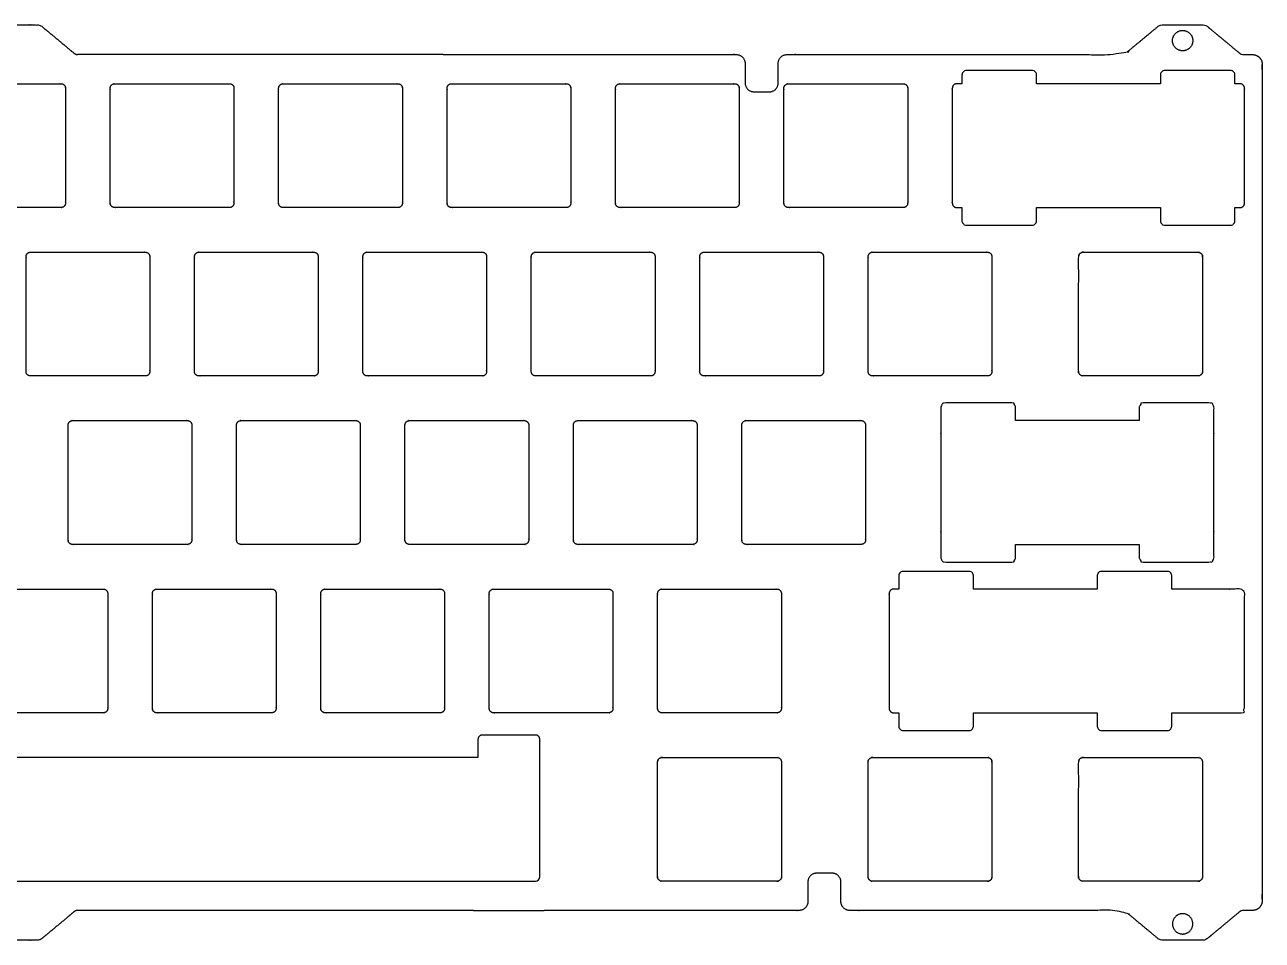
# Model space of a CAD drawing. Header units: millimetres. Extents: x 34 to 318, y 28 to 131.
# Drawn here: x 178.4 to 318.4, y 27.9 to 131.4 of the extents above; entities that cross this region are included whole.
import ezdxf

# ---------------------------------------------------------------- set-up
doc = ezdxf.new("R2010")
doc.units = ezdxf.units.MM
doc.layers.add('Make2D$Visible$Curves', color=7, linetype='Continuous', true_color=0x000000)

msp = doc.modelspace()

# ---------------------------------------------------------------- linework, layer by layer
for p, q in [((169.56, 34.57), (182.56, 34.57)), ((182.56, 34.57), (236.21, 34.57)), ((229.21, 31.27), (237.21, 31.27))]:
    msp.add_line(p, q)
msp.add_arc((236.21, 35.07), 0.5, 270, 0)
at = {"layer": 'Make2D$Visible$Curves', "color": 0, "lineweight": -3}
for points, weights, knots in [([(167.73, 128.07), (167.91, 128.07), (168.04, 128.19), (169.92, 129.74), (171.8, 131.3), (171.94, 131.42), (172.12, 131.42), (176.06, 131.42), (180.01, 131.42), (180.19, 131.42), (180.33, 131.3), (182.21, 129.74), (184.08, 128.19), (184.22, 128.07), (184.4, 128.07)], [1, 0.940547162265, 1, 1, 1, 0.940547162265, 1, 1, 1, 0.940547162265, 1, 1, 1, 0.940547162265, 1], [549.544939, 549.544939, 549.544939, 549.891497, 549.891497, 554.772597, 554.772597, 555.119155, 555.119155, 570.080723, 570.080723, 570.427282, 570.427282, 575.308381, 575.308381, 575.65494, 575.65494, 575.65494]), ([(225.77, 128.07), (242.35, 128.07), (258.92, 128.07), (259.92, 128.07), (259.92, 127.07), (259.92, 125.97), (259.92, 124.86), (259.92, 123.86), (260.92, 123.86), (261.79, 123.86), (262.66, 123.86), (263.66, 123.86), (263.66, 124.86), (263.66, 125.97), (263.66, 127.07), (263.66, 128.07), (264.66, 128.07), (283.63, 128.07), (302.61, 128.07), (302.79, 128.07), (302.93, 128.19), (304.8, 129.74), (306.68, 131.3), (306.82, 131.42), (307, 131.42), (309.41, 131.42), (311.83, 131.42), (312.01, 131.42), (312.15, 131.3), (314.03, 129.74), (315.9, 128.19), (316.04, 128.07), (316.22, 128.07), (316.77, 128.07), (317.31, 128.07), (317.87, 128.07), (318.2, 127.62), (318.41, 127.33), (318.41, 126.97), (318.41, 79.67), (318.41, 32.37), (318.41, 32.01), (318.2, 31.72), (317.87, 31.27), (317.31, 31.27), (316.77, 31.27), (316.22, 31.27), (316.04, 31.27), (315.9, 31.16), (314.03, 29.6), (312.15, 28.04), (312.01, 27.92), (311.83, 27.92), (309.41, 27.92), (307, 27.92), (306.82, 27.92), (306.68, 28.04), (304.8, 29.6), (302.93, 31.16), (302.79, 31.27), (302.61, 31.27), (287.18, 31.27), (271.76, 31.27), (270.76, 31.27), (270.76, 32.27), (270.76, 33.37), (270.76, 34.48), (270.76, 35.48), (269.76, 35.48), (268.89, 35.48), (268.02, 35.48), (267.02, 35.48), (267.02, 34.48), (267.02, 33.37), (267.02, 32.27), (267.02, 31.27), (266.02, 31.27), (251.62, 31.27), (237.21, 31.27)], [1, 1, 1, 0.707106781201, 1, 1, 1, 0.707106781201, 1, 1, 1, 0.707106781242, 1, 1, 1, 0.707106781242, 1, 1, 1, 0.940547162265, 1, 1, 1, 0.940547162265, 1, 1, 1, 0.940547162265, 1, 1, 1, 0.940547162265, 1, 1, 1, 0.826326936824, 0.858615165583, 0.880779844363, 1, 1, 1, 0.880779845119, 0.858615165864, 0.826326936068, 1, 1, 1, 0.940547162265, 1, 1, 1, 0.940547162265, 1, 1, 1, 0.940547162265, 1, 1, 1, 0.940547162265, 1, 1, 1, 0.707106781201, 1, 1, 1, 0.707106781201, 1, 1, 1, 0.707106781242, 1, 1, 1, 0.707106781242, 1, 1, 1], [664.556105, 664.556105, 664.556105, 697.703964, 697.703964, 699.274761, 699.274761, 701.480955, 701.480955, 703.051752, 703.051752, 704.788421, 704.788421, 706.359217, 706.359217, 708.565412, 708.565412, 710.136208, 710.136208, 748.084318, 748.084318, 748.430876, 748.430876, 753.311976, 753.311976, 753.658534, 753.658534, 758.492819, 758.492819, 758.839378, 758.839378, 763.720477, 763.720477, 764.067036, 764.067036, 765.15848, 765.15848, 766.183036, 766.183036, 766.886356, 766.886356, 861.486356, 861.486356, 862.189676, 862.189676, 863.214232, 863.214232, 864.305677, 864.305677, 864.652235, 864.652235, 869.533335, 869.533335, 869.879893, 869.879893, 874.714178, 874.714178, 875.060737, 875.060737, 879.941836, 879.941836, 880.288395, 880.288395, 911.136504, 911.136504, 912.7073, 912.7073, 914.913495, 914.913495, 916.484291, 916.484291, 918.22096, 918.22096, 919.791757, 919.791757, 921.997951, 921.997951, 923.568747, 923.568747, 952.375414, 952.375414, 952.375414]), ([(310.56, 129.65), (310.56, 130.8), (309.41, 130.8), (308.26, 130.8), (308.26, 129.65), (308.26, 128.5), (309.41, 128.5), (310.56, 128.5), (310.56, 129.65)], [1, 0.707106781187, 1, 0.707106781187, 1, 0.707106781187, 1, 0.707106781187, 1], [0, 0, 0, 1.806416, 1.806416, 3.612832, 3.612832, 5.419247, 5.419247, 7.225663, 7.225663, 7.225663]), ([(292.89, 124.77), (292.89, 125.27), (292.89, 125.77), (292.89, 126.27), (292.39, 126.27), (288.67, 126.27), (284.95, 126.27), (284.45, 126.27), (284.45, 125.77), (284.45, 125.27), (284.45, 124.77)], [1, 1, 1, 0.707106781187, 1, 1, 1, 0.707106781187, 1, 1, 1], [51.283185, 51.283185, 51.283185, 52.283185, 52.283185, 53.068583, 53.068583, 54.068583, 54.068583, 54.853982, 54.853982, 55.853982, 55.853982, 55.853982]), ([(315.33, 124.77), (315.33, 125.27), (315.33, 125.77), (315.33, 126.27), (314.83, 126.27), (311.11, 126.27), (307.39, 126.27), (306.89, 126.27), (306.89, 125.77), (306.89, 125.27), (306.89, 124.77)], [1, 1, 1, 0.707106781187, 1, 1, 1, 0.707106781187, 1, 1, 1], [95.995574, 95.995574, 95.995574, 96.995574, 96.995574, 97.780972, 97.780972, 98.780972, 98.780972, 99.566371, 99.566371, 100.566371, 100.566371, 100.566371]), ([(169.06, 111.27), (169.06, 110.77), (169.56, 110.77), (176.06, 110.77), (182.56, 110.77), (183.06, 110.77), (183.06, 111.27), (183.06, 117.77), (183.06, 124.27), (183.06, 124.77), (182.56, 124.77), (176.06, 124.77), (169.56, 124.77), (169.06, 124.77), (169.06, 124.27), (169.06, 117.77), (169.06, 111.27)], [1, 0.707106781187, 1, 1, 1, 0.707106781187, 1, 1, 1, 0.707106781187, 1, 1, 1, 0.707106781187, 1, 1, 1], [-317.849556, -317.849556, -317.849556, -317.064158, -317.064158, -304.064158, -304.064158, -303.27876, -303.27876, -290.27876, -290.27876, -289.493361, -289.493361, -276.493361, -276.493361, -275.707963, -275.707963, -262.707963, -262.707963, -262.707963]), ([(202.11, 124.27), (202.11, 124.77), (201.61, 124.77), (195.11, 124.77), (188.61, 124.77), (188.11, 124.77), (188.11, 124.27), (188.11, 117.77), (188.11, 111.27), (188.11, 110.77), (188.61, 110.77), (195.11, 110.77), (201.61, 110.77), (202.11, 110.77), (202.11, 111.27), (202.11, 117.77), (202.11, 124.27)], [1, 0.707106781187, 1, 1, 1, 0.707106781187, 1, 1, 1, 0.707106781187, 1, 1, 1, 0.707106781187, 1, 1, 1], [274.922565, 274.922565, 274.922565, 275.707963, 275.707963, 288.707963, 288.707963, 289.493361, 289.493361, 302.493361, 302.493361, 303.27876, 303.27876, 316.27876, 316.27876, 317.064158, 317.064158, 330.064158, 330.064158, 330.064158]), ([(220.66, 110.77), (221.16, 110.77), (221.16, 111.27), (221.16, 117.77), (221.16, 124.27), (221.16, 124.77), (220.66, 124.77), (214.16, 124.77), (207.66, 124.77), (207.16, 124.77), (207.16, 124.27), (207.16, 117.77), (207.16, 111.27), (207.16, 110.77), (207.66, 110.77), (214.16, 110.77), (220.66, 110.77)], [1, 0.707106781187, 1, 1, 1, 0.707106781187, 1, 1, 1, 0.707106781187, 1, 1, 1, 0.707106781187, 1, 1, 1], [164.63938, 164.63938, 164.63938, 165.424778, 165.424778, 178.424778, 178.424778, 179.210176, 179.210176, 192.210176, 192.210176, 192.995574, 192.995574, 205.995574, 205.995574, 206.780972, 206.780972, 219.780972, 219.780972, 219.780972]), ([(239.71, 110.77), (240.21, 110.77), (240.21, 111.27), (240.21, 117.77), (240.21, 124.27), (240.21, 124.77), (239.71, 124.77), (233.21, 124.77), (226.71, 124.77), (226.21, 124.77), (226.21, 124.27), (226.21, 117.77), (226.21, 111.27), (226.21, 110.77), (226.71, 110.77), (233.21, 110.77), (239.71, 110.77)], [1, 0.707106781187, 1, 1, 1, 0.707106781187, 1, 1, 1, 0.707106781187, 1, 1, 1, 0.707106781187, 1, 1, 1], [219.780972, 219.780972, 219.780972, 220.566371, 220.566371, 233.566371, 233.566371, 234.351769, 234.351769, 247.351769, 247.351769, 248.137167, 248.137167, 261.137167, 261.137167, 261.922565, 261.922565, 274.922565, 274.922565, 274.922565]), ([(258.76, 110.77), (259.26, 110.77), (259.26, 111.27), (259.26, 117.77), (259.26, 124.27), (259.26, 124.77), (258.76, 124.77), (252.26, 124.77), (245.76, 124.77), (245.26, 124.77), (245.26, 124.27), (245.26, 117.77), (245.26, 111.27), (245.26, 110.77), (245.76, 110.77), (252.26, 110.77), (258.76, 110.77)], [1, 0.707106781187, 1, 1, 1, 0.707106781187, 1, 1, 1, 0.707106781187, 1, 1, 1, 0.707106781187, 1, 1, 1], [164.63938, 164.63938, 164.63938, 165.424778, 165.424778, 178.424778, 178.424778, 179.210176, 179.210176, 192.210176, 192.210176, 192.995574, 192.995574, 205.995574, 205.995574, 206.780972, 206.780972, 219.780972, 219.780972, 219.780972]), ([(277.81, 110.77), (278.31, 110.77), (278.31, 111.27), (278.31, 117.77), (278.31, 124.27), (278.31, 124.77), (277.81, 124.77), (271.31, 124.77), (264.81, 124.77), (264.31, 124.77), (264.31, 124.27), (264.31, 117.77), (264.31, 111.27), (264.31, 110.77), (264.81, 110.77), (271.31, 110.77), (277.81, 110.77)], [1, 0.707106781187, 1, 1, 1, 0.707106781187, 1, 1, 1, 0.707106781187, 1, 1, 1, 0.707106781187, 1, 1, 1], [219.780972, 219.780972, 219.780972, 220.566371, 220.566371, 233.566371, 233.566371, 234.351769, 234.351769, 247.351769, 247.351769, 248.137167, 248.137167, 261.137167, 261.137167, 261.922565, 261.922565, 274.922565, 274.922565, 274.922565]), ([(284.45, 124.77), (284.16, 124.77), (283.86, 124.77), (283.36, 124.77), (283.36, 124.27), (283.36, 117.77), (283.36, 111.27), (283.36, 110.77), (283.86, 110.77), (284.16, 110.77), (284.45, 110.77)], [1, 1, 1, 0.707106781187, 1, 1, 1, 0.707106781187, 1, 1, 1], [246.764769, 246.764769, 246.764769, 247.351769, 247.351769, 248.137167, 248.137167, 261.137167, 261.137167, 261.922565, 261.922565, 262.509565, 262.509565, 262.509565]), ([(315.91, 110.77), (316.41, 110.77), (316.41, 111.27), (316.41, 117.77), (316.41, 124.27), (316.41, 124.77), (315.91, 124.77), (315.62, 124.77), (315.33, 124.77)], [1, 0.707106781187, 1, 1, 1, 0.707106781187, 1, 1, 1], [219.780972, 219.780972, 219.780972, 220.566371, 220.566371, 233.566371, 233.566371, 234.351769, 234.351769, 234.938769, 234.938769, 234.938769]), ([(284.45, 110.77), (284.45, 110.02), (284.45, 109.27), (284.45, 108.77), (284.95, 108.77), (288.67, 108.77), (292.39, 108.77), (292.89, 108.77), (292.89, 109.27), (292.89, 110.02), (292.89, 110.77)], [1, 1, 1, 0.707106781187, 1, 1, 1, 0.707106781187, 1, 1, 1], [69.853982, 69.853982, 69.853982, 71.353982, 71.353982, 72.13938, 72.13938, 73.13938, 73.13938, 73.924778, 73.924778, 75.424778, 75.424778, 75.424778]), ([(306.89, 110.77), (306.89, 110.02), (306.89, 109.27), (306.89, 108.77), (307.39, 108.77), (311.11, 108.77), (314.83, 108.77), (315.33, 108.77), (315.33, 109.27), (315.33, 110.02), (315.33, 110.77)], [1, 1, 1, 0.707106781187, 1, 1, 1, 0.707106781187, 1, 1, 1], [69.853982, 69.853982, 69.853982, 71.353982, 71.353982, 72.13938, 72.13938, 73.13938, 73.13938, 73.924778, 73.924778, 75.424778, 75.424778, 75.424778]), ([(192.09, 91.72), (192.59, 91.72), (192.59, 92.22), (192.59, 98.72), (192.59, 105.22), (192.59, 105.72), (192.09, 105.72), (185.59, 105.72), (179.09, 105.72), (178.59, 105.72), (178.59, 105.22), (178.59, 98.72), (178.59, 92.22), (178.59, 91.72), (179.09, 91.72), (185.59, 91.72), (192.09, 91.72)], [1, 0.707106781187, 1, 1, 1, 0.707106781187, 1, 1, 1, 0.707106781187, 1, 1, 1, 0.707106781187, 1, 1, 1], [219.780972, 219.780972, 219.780972, 220.566371, 220.566371, 233.566371, 233.566371, 234.351769, 234.351769, 247.351769, 247.351769, 248.137167, 248.137167, 261.137167, 261.137167, 261.922565, 261.922565, 274.922565, 274.922565, 274.922565]), ([(211.64, 105.22), (211.64, 105.72), (211.14, 105.72), (204.64, 105.72), (198.14, 105.72), (197.64, 105.72), (197.64, 105.22), (197.64, 98.72), (197.64, 92.22), (197.64, 91.72), (198.14, 91.72), (204.64, 91.72), (211.14, 91.72), (211.64, 91.72), (211.64, 92.22), (211.64, 98.72), (211.64, 105.22)], [1, 0.707106781187, 1, 1, 1, 0.707106781187, 1, 1, 1, 0.707106781187, 1, 1, 1, 0.707106781187, 1, 1, 1], [274.922565, 274.922565, 274.922565, 275.707963, 275.707963, 288.707963, 288.707963, 289.493361, 289.493361, 302.493361, 302.493361, 303.27876, 303.27876, 316.27876, 316.27876, 317.064158, 317.064158, 330.064158, 330.064158, 330.064158]), ([(230.69, 105.22), (230.69, 105.72), (230.19, 105.72), (223.69, 105.72), (217.19, 105.72), (216.69, 105.72), (216.69, 105.22), (216.69, 98.72), (216.69, 92.22), (216.69, 91.72), (217.19, 91.72), (223.69, 91.72), (230.19, 91.72), (230.69, 91.72), (230.69, 92.22), (230.69, 98.72), (230.69, 105.22)], [1, 0.707106781187, 1, 1, 1, 0.707106781187, 1, 1, 1, 0.707106781187, 1, 1, 1, 0.707106781187, 1, 1, 1], [219.780972, 219.780972, 219.780972, 220.566371, 220.566371, 233.566371, 233.566371, 234.351769, 234.351769, 247.351769, 247.351769, 248.137167, 248.137167, 261.137167, 261.137167, 261.922565, 261.922565, 274.922565, 274.922565, 274.922565]), ([(249.24, 91.72), (249.74, 91.72), (249.74, 92.22), (249.74, 98.72), (249.74, 105.22), (249.74, 105.72), (249.24, 105.72), (242.74, 105.72), (236.24, 105.72), (235.74, 105.72), (235.74, 105.22), (235.74, 98.72), (235.74, 92.22), (235.74, 91.72), (236.24, 91.72), (242.74, 91.72), (249.24, 91.72)], [1, 0.707106781187, 1, 1, 1, 0.707106781187, 1, 1, 1, 0.707106781187, 1, 1, 1, 0.707106781187, 1, 1, 1], [274.922565, 274.922565, 274.922565, 275.707963, 275.707963, 288.707963, 288.707963, 289.493361, 289.493361, 302.493361, 302.493361, 303.27876, 303.27876, 316.27876, 316.27876, 317.064158, 317.064158, 330.064158, 330.064158, 330.064158]), ([(268.29, 91.72), (268.79, 91.72), (268.79, 92.22), (268.79, 98.72), (268.79, 105.22), (268.79, 105.72), (268.29, 105.72), (261.79, 105.72), (255.29, 105.72), (254.79, 105.72), (254.79, 105.22), (254.79, 98.72), (254.79, 92.22), (254.79, 91.72), (255.29, 91.72), (261.79, 91.72), (268.29, 91.72)], [1, 0.707106781187, 1, 1, 1, 0.707106781187, 1, 1, 1, 0.707106781187, 1, 1, 1, 0.707106781187, 1, 1, 1], [274.922565, 274.922565, 274.922565, 275.707963, 275.707963, 288.707963, 288.707963, 289.493361, 289.493361, 302.493361, 302.493361, 303.27876, 303.27876, 316.27876, 316.27876, 317.064158, 317.064158, 330.064158, 330.064158, 330.064158]), ([(287.84, 105.22), (287.84, 105.72), (287.34, 105.72), (280.84, 105.72), (274.34, 105.72), (273.84, 105.72), (273.84, 105.22), (273.84, 98.72), (273.84, 92.22), (273.84, 91.72), (274.34, 91.72), (280.84, 91.72), (287.34, 91.72), (287.84, 91.72), (287.84, 92.22), (287.84, 98.72), (287.84, 105.22)], [1, 0.707106781187, 1, 1, 1, 0.707106781187, 1, 1, 1, 0.707106781187, 1, 1, 1, 0.707106781187, 1, 1, 1], [219.780972, 219.780972, 219.780972, 220.566371, 220.566371, 233.566371, 233.566371, 234.351769, 234.351769, 247.351769, 247.351769, 248.137167, 248.137167, 261.137167, 261.137167, 261.922565, 261.922565, 274.922565, 274.922565, 274.922565]), ([(311.15, 91.72), (311.65, 91.72), (311.65, 92.22), (311.65, 98.72), (311.65, 105.22), (311.65, 105.72), (311.15, 105.72), (304.65, 105.72), (298.15, 105.72), (297.65, 105.72), (297.65, 105.22), (297.65, 98.72), (297.65, 92.22), (297.65, 91.72), (298.15, 91.72), (304.65, 91.72), (311.15, 91.72)], [1, 0.707106781187, 1, 1, 1, 0.707106781187, 1, 1, 1, 0.707106781187, 1, 1, 1, 0.707106781187, 1, 1, 1], [-50.415927, -50.415927, -50.415927, -48.84513, -48.84513, -47.84513, -47.84513, -46.274334, -46.274334, -45.274334, -45.274334, -43.703538, -43.703538, -42.703538, -42.703538, -41.132741, -41.132741, -40.132741, -40.132741, -40.132741]), ([(290.51, 86.67), (290.51, 87.42), (290.51, 88.17), (290.51, 88.67), (290.01, 88.67), (286.29, 88.67), (282.57, 88.67), (282.07, 88.67), (282.07, 88.17), (282.07, 79.67), (282.07, 71.17), (282.07, 70.67), (282.57, 70.67), (286.29, 70.67), (290.01, 70.67), (290.51, 70.67), (290.51, 71.17), (290.51, 71.92), (290.51, 72.67)], [1, 1, 1, 0.707106781187, 1, 1, 1, 0.707106781187, 1, 1, 1, 0.707106781187, 1, 1, 1, 0.707106781187, 1, 1, 1], [470.692906, 470.692906, 470.692906, 472.192906, 472.192906, 472.978305, 472.978305, 473.978305, 473.978305, 474.763703, 474.763703, 491.763703, 491.763703, 492.549101, 492.549101, 493.549101, 493.549101, 494.334499, 494.334499, 495.834499, 495.834499, 495.834499]), ([(304.51, 72.67), (304.51, 71.92), (304.51, 71.17), (304.51, 70.67), (305.01, 70.67), (308.73, 70.67), (312.45, 70.67), (312.95, 70.67), (312.95, 71.17), (312.95, 79.67), (312.95, 88.17), (312.95, 88.67), (312.45, 88.67), (308.73, 88.67), (305.01, 88.67), (304.51, 88.67), (304.51, 88.17), (304.51, 87.42), (304.51, 86.67)], [1, 1, 1, 0.707106781187, 1, 1, 1, 0.707106781187, 1, 1, 1, 0.707106781187, 1, 1, 1, 0.707106781187, 1, 1, 1], [496.834499, 496.834499, 496.834499, 498.334499, 498.334499, 499.119897, 499.119897, 500.119897, 500.119897, 500.905295, 500.905295, 517.905295, 517.905295, 518.690694, 518.690694, 519.690694, 519.690694, 520.476092, 520.476092, 521.976092, 521.976092, 521.976092]), ([(197.35, 86.17), (197.35, 86.67), (196.85, 86.67), (190.35, 86.67), (183.85, 86.67), (183.35, 86.67), (183.35, 86.17), (183.35, 79.67), (183.35, 73.17), (183.35, 72.67), (183.85, 72.67), (190.35, 72.67), (196.85, 72.67), (197.35, 72.67), (197.35, 73.17), (197.35, 79.67), (197.35, 86.17)], [1, 0.707106781187, 1, 1, 1, 0.707106781187, 1, 1, 1, 0.707106781187, 1, 1, 1, 0.707106781187, 1, 1, 1], [219.780972, 219.780972, 219.780972, 220.566371, 220.566371, 233.566371, 233.566371, 234.351769, 234.351769, 247.351769, 247.351769, 248.137167, 248.137167, 261.137167, 261.137167, 261.922565, 261.922565, 274.922565, 274.922565, 274.922565]), ([(216.4, 86.17), (216.4, 86.67), (215.9, 86.67), (209.4, 86.67), (202.9, 86.67), (202.4, 86.67), (202.4, 86.17), (202.4, 79.67), (202.4, 73.17), (202.4, 72.67), (202.9, 72.67), (209.4, 72.67), (215.9, 72.67), (216.4, 72.67), (216.4, 73.17), (216.4, 79.67), (216.4, 86.17)], [1, 0.707106781187, 1, 1, 1, 0.707106781187, 1, 1, 1, 0.707106781187, 1, 1, 1, 0.707106781187, 1, 1, 1], [274.922565, 274.922565, 274.922565, 275.707963, 275.707963, 288.707963, 288.707963, 289.493361, 289.493361, 302.493361, 302.493361, 303.27876, 303.27876, 316.27876, 316.27876, 317.064158, 317.064158, 330.064158, 330.064158, 330.064158]), ([(235.45, 86.17), (235.45, 86.67), (234.95, 86.67), (228.45, 86.67), (221.95, 86.67), (221.45, 86.67), (221.45, 86.17), (221.45, 79.67), (221.45, 73.17), (221.45, 72.67), (221.95, 72.67), (228.45, 72.67), (234.95, 72.67), (235.45, 72.67), (235.45, 73.17), (235.45, 79.67), (235.45, 86.17)], [1, 0.707106781187, 1, 1, 1, 0.707106781187, 1, 1, 1, 0.707106781187, 1, 1, 1, 0.707106781187, 1, 1, 1], [219.780972, 219.780972, 219.780972, 220.566371, 220.566371, 233.566371, 233.566371, 234.351769, 234.351769, 247.351769, 247.351769, 248.137167, 248.137167, 261.137167, 261.137167, 261.922565, 261.922565, 274.922565, 274.922565, 274.922565]), ([(254.5, 86.17), (254.5, 86.67), (254, 86.67), (247.5, 86.67), (241, 86.67), (240.5, 86.67), (240.5, 86.17), (240.5, 79.67), (240.5, 73.17), (240.5, 72.67), (241, 72.67), (247.5, 72.67), (254, 72.67), (254.5, 72.67), (254.5, 73.17), (254.5, 79.67), (254.5, 86.17)], [1, 0.707106781187, 1, 1, 1, 0.707106781187, 1, 1, 1, 0.707106781187, 1, 1, 1, 0.707106781187, 1, 1, 1], [219.780972, 219.780972, 219.780972, 220.566371, 220.566371, 233.566371, 233.566371, 234.351769, 234.351769, 247.351769, 247.351769, 248.137167, 248.137167, 261.137167, 261.137167, 261.922565, 261.922565, 274.922565, 274.922565, 274.922565]), ([(273.55, 86.17), (273.55, 86.67), (273.05, 86.67), (266.55, 86.67), (260.05, 86.67), (259.55, 86.67), (259.55, 86.17), (259.55, 79.67), (259.55, 73.17), (259.55, 72.67), (260.05, 72.67), (266.55, 72.67), (273.05, 72.67), (273.55, 72.67), (273.55, 73.17), (273.55, 79.67), (273.55, 86.17)], [1, 0.707106781187, 1, 1, 1, 0.707106781187, 1, 1, 1, 0.707106781187, 1, 1, 1, 0.707106781187, 1, 1, 1], [219.780972, 219.780972, 219.780972, 220.566371, 220.566371, 233.566371, 233.566371, 234.351769, 234.351769, 247.351769, 247.351769, 248.137167, 248.137167, 261.137167, 261.137167, 261.922565, 261.922565, 274.922565, 274.922565, 274.922565]), ([(285.75, 67.62), (285.75, 68.37), (285.75, 69.12), (285.75, 69.62), (285.25, 69.62), (281.53, 69.62), (277.81, 69.62), (277.31, 69.62), (277.31, 69.12), (277.31, 68.37), (277.31, 67.62)], [1, 1, 1, 0.707106781187, 1, 1, 1, 0.707106781187, 1, 1, 1], [159.297121, 159.297121, 159.297121, 160.797121, 160.797121, 161.582519, 161.582519, 162.582519, 162.582519, 163.367917, 163.367917, 164.867917, 164.867917, 164.867917]), ([(308.18, 67.62), (308.18, 68.37), (308.18, 69.12), (308.18, 69.62), (307.68, 69.62), (303.96, 69.62), (300.25, 69.62), (299.75, 69.62), (299.75, 69.12), (299.75, 68.37), (299.75, 67.62)], [0.999999999999, 0.999999999999, 0.999999999999, 0.707106781186, 0.999999999999, 0.999999999999, 0.999999999999, 0.707106781186, 0.999999999999, 0.999999999999, 0.999999999999], [215.650525, 215.650525, 215.650525, 217.150525, 217.150525, 217.935923, 217.935923, 218.935923, 218.935923, 219.721322, 219.721322, 221.221322, 221.221322, 221.221322]), ([(187.83, 67.12), (187.83, 67.62), (187.33, 67.62), (180.83, 67.62), (174.33, 67.62), (173.83, 67.62), (173.83, 67.12), (173.83, 60.62), (173.83, 54.12), (173.83, 53.62), (174.33, 53.62), (180.83, 53.62), (187.33, 53.62), (187.83, 53.62), (187.83, 54.12), (187.83, 60.62), (187.83, 67.12)], [1, 0.707106781187, 1, 1, 1, 0.707106781187, 1, 1, 1, 0.707106781187, 1, 1, 1, 0.707106781187, 1, 1, 1], [274.922565, 274.922565, 274.922565, 275.707963, 275.707963, 288.707963, 288.707963, 289.493361, 289.493361, 302.493361, 302.493361, 303.27876, 303.27876, 316.27876, 316.27876, 317.064158, 317.064158, 330.064158, 330.064158, 330.064158]), ([(206.38, 53.62), (206.88, 53.62), (206.88, 54.12), (206.88, 60.62), (206.88, 67.12), (206.88, 67.62), (206.38, 67.62), (199.88, 67.62), (193.38, 67.62), (192.88, 67.62), (192.88, 67.12), (192.88, 60.62), (192.88, 54.12), (192.88, 53.62), (193.38, 53.62), (199.88, 53.62), (206.38, 53.62)], [1, 0.707106781187, 1, 1, 1, 0.707106781187, 1, 1, 1, 0.707106781187, 1, 1, 1, 0.707106781187, 1, 1, 1], [274.922565, 274.922565, 274.922565, 275.707963, 275.707963, 288.707963, 288.707963, 289.493361, 289.493361, 302.493361, 302.493361, 303.27876, 303.27876, 316.27876, 316.27876, 317.064158, 317.064158, 330.064158, 330.064158, 330.064158]), ([(225.43, 53.62), (225.93, 53.62), (225.93, 54.12), (225.93, 60.62), (225.93, 67.12), (225.93, 67.62), (225.43, 67.62), (218.93, 67.62), (212.43, 67.62), (211.93, 67.62), (211.93, 67.12), (211.93, 60.62), (211.93, 54.12), (211.93, 53.62), (212.43, 53.62), (218.93, 53.62), (225.43, 53.62)], [1, 0.707106781187, 1, 1, 1, 0.707106781187, 1, 1, 1, 0.707106781187, 1, 1, 1, 0.707106781187, 1, 1, 1], [219.780972, 219.780972, 219.780972, 220.566371, 220.566371, 233.566371, 233.566371, 234.351769, 234.351769, 247.351769, 247.351769, 248.137167, 248.137167, 261.137167, 261.137167, 261.922565, 261.922565, 274.922565, 274.922565, 274.922565]), ([(244.98, 67.12), (244.98, 67.62), (244.48, 67.62), (237.98, 67.62), (231.48, 67.62), (230.98, 67.62), (230.98, 67.12), (230.98, 60.62), (230.98, 54.12), (230.98, 53.62), (231.48, 53.62), (237.98, 53.62), (244.48, 53.62), (244.98, 53.62), (244.98, 54.12), (244.98, 60.62), (244.98, 67.12)], [1, 0.707106781187, 1, 1, 1, 0.707106781187, 1, 1, 1, 0.707106781187, 1, 1, 1, 0.707106781187, 1, 1, 1], [274.922565, 274.922565, 274.922565, 275.707963, 275.707963, 288.707963, 288.707963, 289.493361, 289.493361, 302.493361, 302.493361, 303.27876, 303.27876, 316.27876, 316.27876, 317.064158, 317.064158, 330.064158, 330.064158, 330.064158]), ([(264.03, 67.12), (264.03, 67.62), (263.53, 67.62), (257.03, 67.62), (250.53, 67.62), (250.03, 67.62), (250.03, 67.12), (250.03, 60.62), (250.03, 54.12), (250.03, 53.62), (250.53, 53.62), (257.03, 53.62), (263.53, 53.62), (264.03, 53.62), (264.03, 54.12), (264.03, 60.62), (264.03, 67.12)], [1, 0.707106781187, 1, 1, 1, 0.707106781187, 1, 1, 1, 0.707106781187, 1, 1, 1, 0.707106781187, 1, 1, 1], [274.922565, 274.922565, 274.922565, 275.707963, 275.707963, 288.707963, 288.707963, 289.493361, 289.493361, 302.493361, 302.493361, 303.27876, 303.27876, 316.27876, 316.27876, 317.064158, 317.064158, 330.064158, 330.064158, 330.064158]), ([(277.31, 67.62), (277.01, 67.62), (276.72, 67.62), (276.22, 67.62), (276.22, 67.12), (276.22, 60.62), (276.22, 54.12), (276.22, 53.62), (276.72, 53.62), (277.01, 53.62), (277.31, 53.62)], [1, 1, 1, 0.707106781187, 1, 1, 1, 0.707106781187, 1, 1, 1], [164.867917, 164.867917, 164.867917, 165.454917, 165.454917, 166.240315, 166.240315, 179.240315, 179.240315, 180.025713, 180.025713, 180.612713, 180.612713, 180.612713]), ([(308.18, 53.62), (312.05, 53.62), (315.91, 53.62), (316.41, 53.62), (316.41, 54.12), (316.41, 60.62), (316.41, 67.12), (316.41, 67.62), (315.91, 67.62), (312.05, 67.62), (308.18, 67.62)], [1, 1, 1, 0.707106781187, 1, 1, 1, 0.707106781186, 0.999999999999, 0.999999999999, 0.999999999999], [192.754306, 192.754306, 192.754306, 193.348979, 193.348979, 194.134377, 194.134377, 207.134377, 207.134377, 207.919775, 207.919775, 215.650525, 215.650525, 215.650525]), ([(277.31, 53.62), (277.31, 52.87), (277.31, 52.12), (277.31, 51.62), (277.81, 51.62), (281.53, 51.62), (285.25, 51.62), (285.75, 51.62), (285.75, 52.12), (285.75, 52.87), (285.75, 53.62)], [1, 1, 1, 0.707106781187, 1, 1, 1, 0.707106781187, 1, 1, 1], [180.612713, 180.612713, 180.612713, 182.112713, 182.112713, 182.898111, 182.898111, 183.898111, 183.898111, 184.68351, 184.68351, 186.18351, 186.18351, 186.18351]), ([(299.75, 53.62), (299.75, 52.87), (299.75, 52.12), (299.75, 51.62), (300.25, 51.62), (303.96, 51.62), (307.68, 51.62), (308.18, 51.62), (308.18, 52.12), (308.18, 52.87), (308.18, 53.62)], [1, 1, 1, 0.707106781187, 1, 1, 1, 0.707106781187, 1, 1, 1], [187.18351, 187.18351, 187.18351, 188.68351, 188.68351, 189.468908, 189.468908, 190.468908, 190.468908, 191.254306, 191.254306, 192.754306, 192.754306, 192.754306]), ([(236.71, 35.07), (236.71, 42.84), (236.71, 50.61), (236.71, 51.11), (236.21, 51.11), (233.21, 51.11), (230.21, 51.11), (229.71, 51.11), (229.71, 50.61), (229.71, 49.59), (229.71, 48.57)], [1, 1, 1, 0.707109576193, 1.00000231546, 1.00000231546, 1.00000231546, 0.707111209985, 1.00000462803, 1.00000462803, 1.00000462803], [956.460812, 956.460812, 956.460812, 971.996212, 971.996212, 972.78161, 972.78161, 978.781612, 978.781612, 979.567011, 979.567011, 981.602407, 981.602407, 981.602407]), ([(264.03, 48.07), (264.03, 48.57), (263.53, 48.57), (257.03, 48.57), (250.53, 48.57), (250.03, 48.57), (250.03, 48.07), (250.03, 41.57), (250.03, 35.07), (250.03, 34.57), (250.53, 34.57), (257.03, 34.57), (263.53, 34.57), (264.03, 34.57), (264.03, 35.07), (264.03, 41.57), (264.03, 48.07)], [1, 0.707106781186, 1, 1, 1, 0.707106781186, 1, 1, 1, 0.707106781187, 1, 1, 1, 0.707106781187, 1, 1, 1], [-60.699112, -60.699112, -60.699112, -59.128316, -59.128316, -58.128316, -58.128316, -56.557519, -56.557519, -55.557519, -55.557519, -53.986723, -53.986723, -52.986723, -52.986723, -51.415927, -51.415927, -50.415927, -50.415927, -50.415927]), ([(273.84, 35.07), (273.84, 34.57), (274.34, 34.57), (280.84, 34.57), (287.34, 34.57), (287.84, 34.57), (287.84, 35.07), (287.84, 41.57), (287.84, 48.07), (287.84, 48.57), (287.34, 48.57), (280.84, 48.57), (274.34, 48.57), (273.84, 48.57), (273.84, 48.07), (273.84, 41.57), (273.84, 35.07)], [1, 0.707106781187, 1, 1, 1, 0.707106781187, 1, 1, 1, 0.707106781187, 1, 1, 1, 0.707106781187, 1, 1, 1], [-50.415927, -50.415927, -50.415927, -48.84513, -48.84513, -47.84513, -47.84513, -46.274334, -46.274334, -45.274334, -45.274334, -43.703538, -43.703538, -42.703538, -42.703538, -41.132741, -41.132741, -40.132741, -40.132741, -40.132741]), ([(311.65, 48.07), (311.65, 48.57), (311.15, 48.57), (304.65, 48.57), (298.15, 48.57), (297.65, 48.57), (297.65, 48.07), (297.65, 41.57), (297.65, 35.07), (297.65, 34.57), (298.15, 34.57), (304.65, 34.57), (311.15, 34.57), (311.65, 34.57), (311.65, 35.07), (311.65, 41.57), (311.65, 48.07)], [1, 0.707106781187, 1, 1, 1, 0.707106781186, 1, 1, 1, 0.707106781187, 1, 1, 1, 0.707106781187, 1, 1, 1], [-60.699112, -60.699112, -60.699112, -59.128316, -59.128316, -58.128316, -58.128316, -56.557519, -56.557519, -55.557519, -55.557519, -53.986723, -53.986723, -52.986723, -52.986723, -51.415927, -51.415927, -50.415927, -50.415927, -50.415927]), ([(184.4, 31.27), (184.22, 31.27), (184.08, 31.16), (182.21, 29.6), (180.33, 28.04), (180.19, 27.92), (180.01, 27.92), (176.06, 27.92), (172.12, 27.92), (171.94, 27.92), (171.8, 28.04), (169.92, 29.6), (168.04, 31.16), (167.91, 31.27), (167.73, 31.27)], [1.00000462803, 0.940551515141, 1.00000462803, 1.00000462803, 1.00000462803, 0.940551515141, 1.00000462803, 1.00000462803, 1.00000462803, 0.940551515141, 1.00000462803, 1.00000462803, 1.00000462803, 0.940551515141, 1.00000462803], [1091.530165, 1091.530165, 1091.530165, 1091.876723, 1091.876723, 1096.757823, 1096.757823, 1097.104381, 1097.104381, 1112.065949, 1112.065949, 1112.412508, 1112.412508, 1117.293607, 1117.293607, 1117.640166, 1117.640166, 1117.640166]), ([(310.56, 29.75), (310.56, 28.6), (309.41, 28.6), (308.26, 28.6), (308.26, 29.75), (308.26, 30.9), (309.41, 30.9), (310.56, 30.9), (310.56, 29.75)], [1, 0.707106781187, 1, 0.707106781187, 1, 0.707106781187, 1, 0.707106781187, 1], [0, 0, 0, 1.806416, 1.806416, 3.612832, 3.612832, 5.419247, 5.419247, 7.225663, 7.225663, 7.225663])]:
    msp.add_rational_spline(points, weights, degree=2, knots=knots, dxfattribs=at)
for points, knots in [([(225.77, 128.07), (224.14, 128.07), (222.5, 128.07), (214.16, 128.07), (205.83, 128.07), (195.11, 128.07), (184.4, 128.07)], [0, 0, 0, 2.581665, 2.581665, 15.750927, 15.750927, 37.172499, 37.172499, 37.172499]), ([(292.89, 110.77), (294.88, 110.77), (296.86, 110.77), (301.88, 110.77), (306.89, 110.77)], [75.424778, 75.424778, 75.424778, 75.708707, 75.708707, 76.424778, 76.424778, 76.424778]), ([(225.77, 31.27), (224.14, 31.27), (222.5, 31.27), (214.16, 31.27), (205.83, 31.27), (195.11, 31.27), (184.4, 31.27)], [0, 0, 0, 2.581665, 2.581665, 15.750927, 15.750927, 37.172499, 37.172499, 37.172499])]:
    msp.add_open_spline(points, degree=2, knots=knots, dxfattribs=at)
for points in [[(306.89, 124.77), (299.89, 124.77), (292.89, 124.77)], [(315.33, 110.77), (315.62, 110.77), (315.91, 110.77)], [(304.51, 86.67), (297.51, 86.67), (290.51, 86.67)], [(290.51, 72.67), (297.51, 72.67), (304.51, 72.67)], [(299.75, 67.62), (292.75, 67.62), (285.75, 67.62)], [(285.75, 53.62), (292.75, 53.62), (299.75, 53.62)], [(229.71, 48.57), (176.06, 48.57), (122.41, 48.57)], [(229.21, 31.27), (227.49, 31.27), (225.77, 31.27)]]:
    msp.add_open_spline(points, degree=2, dxfattribs=at)

doc.saveas('drawing.dxf')
